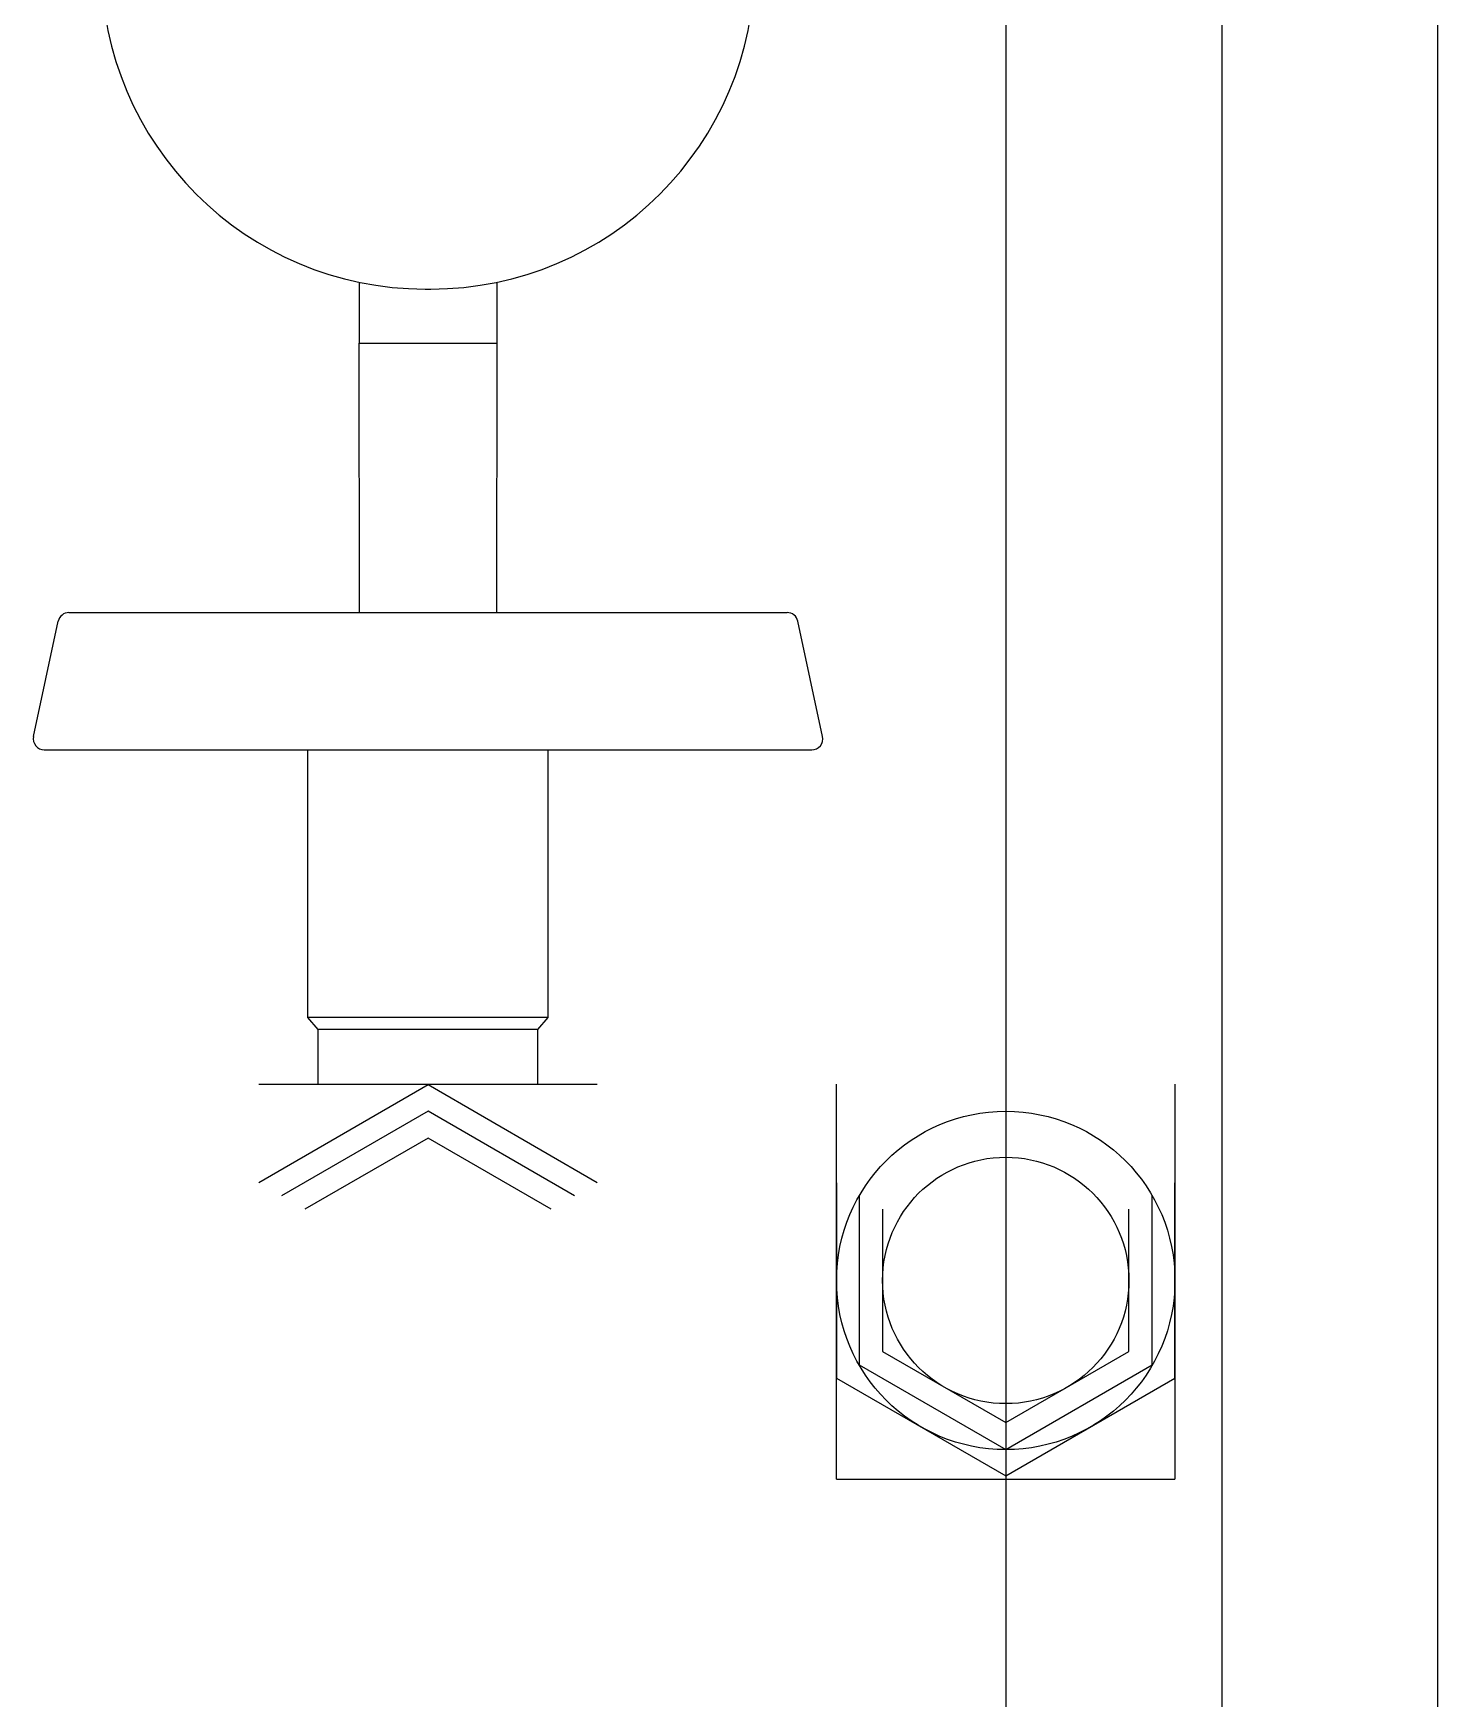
# Model space of a CAD drawing. Extents: x -3080 to 28500, y -1326 to 31609.
# Drawn here: x 2548.73 to 2561.74, y 26334.04 to 26349.46 of the extents above; entities that cross this region are included whole.
import ezdxf

# ---------------------------------------------------------------- set-up
doc = ezdxf.new("R2010")
doc.units = 0
doc.header["$LTSCALE"] = 100
for name, color, linetype in [('0-xref', 8, 'Continuous'), ('188K-SM-07-F10-MECH-CR PIPE-Y2257103$0$AP6B-SM-08-FNN-340-A(13)_Ver1$0$18P2-SM-08-FNN-320-A(5)-20190426-JEN$0$18P2-SM-08-FNN-320-A(5)-20190318-JEN$0$SM-08-FNN-300-A(5)-JEN$0$15P6-SM-08-FNN-320-A(10)-UIS-TCM$0$15P6-SM-08-FNN-00-(@10)170308-MIC$0$0-CDS', 140, 'Continuous'), ('188K-SM-07-F10-MECH-CR PIPE-Y2257103$0$AP7P1-SM-08-FNN-120-A(4)-SMP$0$15P6-SM-08-FNN-320-A(10)-UIS-TCM$0$15P6-SM-08-FNN-00-(@10)170308-MIC$0$0-CDS', 140, 'Continuous')]:
    doc.layers.add(name, color=color, linetype=linetype)

# ---------------------------------------------------------------- blocks, each defined once
blk = doc.blocks.new('188K-SM-07-F10-MECH-CR PIPE-Y2257103$0$CDS-WET')
at = {"layer": '188K-SM-07-F10-MECH-CR PIPE-Y2257103$0$AP6B-SM-08-FNN-340-A(13)_Ver1$0$18P2-SM-08-FNN-320-A(5)-20190426-JEN$0$18P2-SM-08-FNN-320-A(5)-20190318-JEN$0$SM-08-FNN-300-A(5)-JEN$0$15P6-SM-08-FNN-320-A(10)-UIS-TCM$0$15P6-SM-08-FNN-00-(@10)170308-MIC$0$0-CDS', "ltscale": 0.1}
blk.add_line((2559.74, -72855.477), (2559.74, -73013.977), dxfattribs=at)
blk.add_lwpolyline([(2557.74, -73013.977), (2561.74, -73013.977), (2561.74, -72855.477), (2557.74, -72855.477)], close=True, dxfattribs=at)
at = {"layer": '188K-SM-07-F10-MECH-CR PIPE-Y2257103$0$AP7P1-SM-08-FNN-120-A(4)-SMP$0$15P6-SM-08-FNN-320-A(10)-UIS-TCM$0$15P6-SM-08-FNN-00-(@10)170308-MIC$0$0-CDS', "ltscale": 0.1}
for p, q in [((2557.74, -72979.054), (2557.74, -72999.547)), ((2551.752, -72987.608), (2551.752, -72988.171)), ((2552.365, -72987.671), (2552.415, -72987.671)), ((2553.028, -72987.608), (2553.028, -72988.171)), ((2551.752, -72988.171), (2553.028, -72988.171)), ((2551.755, -72990.667, 2.769), (2551.752, -72988.171, 2.769)), ((2551.752, -72988.171, 2.769), (2553.028, -72988.171, 2.769)), ((2553.028, -72988.171, 2.769), (2553.025, -72990.667, 2.769)), ((2549.065, -72990.667, 2.769), (2555.715, -72990.667, 2.769)), ((2548.737, -72991.815, 2.769), (2548.965, -72990.748, 2.769)), ((2556.043, -72991.815, 2.769), (2555.815, -72990.748, 2.769)), ((2548.836, -72991.937, 2.769), (2555.944, -72991.937, 2.769)), ((2551.277, -72994.418, 2.769), (2551.277, -72991.937, 2.769)), ((2553.503, -72994.418, 2.769), (2553.503, -72991.937, 2.769)), ((2551.374, -72994.527, 2.769), (2551.277, -72994.418, 2.769)), ((2553.503, -72994.418, 2.769), (2551.277, -72994.418, 2.769)), ((2551.374, -72995.035, 2.769), (2551.374, -72994.527, 2.769)), ((2553.406, -72994.527, 2.769), (2551.374, -72994.527, 2.769)), ((2553.406, -72994.527, 2.769), (2553.503, -72994.418, 2.769)), ((2553.406, -72995.035, 2.769), (2553.406, -72994.527, 2.769)), ((2550.823, -72995.035, 2.769), (2553.957, -72995.035, 2.769)), ((2552.39, -72995.042, 2.769), (2550.823, -72995.947, 2.769)), ((2553.957, -72995.947, 2.769), (2552.39, -72995.042, 2.769)), ((2556.173, -72998.692, 2.769), (2556.173, -72995.035, 2.769)), ((2559.307, -72995.035, 2.769), (2559.307, -72998.692, 2.769)), ((2552.39, -72995.285, 2.769), (2551.033, -72996.068, 2.769)), ((2553.747, -72996.068, 2.769), (2552.39, -72995.285, 2.769)), ((2552.39, -72995.534, 2.769), (2551.249, -72996.193, 2.769)), ((2553.531, -72996.193, 2.769), (2552.39, -72995.534, 2.769)), ((2556.173, -72995.947, 2.769), (2556.173, -72997.757, 2.769)), ((2556.383, -72996.068, 2.769), (2556.383, -72997.635, 2.769)), ((2559.097, -72997.635, 2.769), (2559.097, -72996.068, 2.769)), ((2559.307, -72997.757, 2.769), (2559.307, -72995.947, 2.769)), ((2556.599, -72996.193, 2.769), (2556.599, -72997.511, 2.769)), ((2558.881, -72997.511, 2.769), (2558.881, -72996.193, 2.769)), ((2556.599, -72997.511, 2.769), (2557.74, -72998.169, 2.769)), ((2557.74, -72998.169, 2.769), (2558.881, -72997.511, 2.769)), ((2556.173, -72997.757, 2.769), (2557.74, -72998.662, 2.769)), ((2556.383, -72997.635, 2.769), (2557.74, -72998.419, 2.769)), ((2557.74, -72998.419, 2.769), (2559.097, -72997.635, 2.769)), ((2557.74, -72998.662, 2.769), (2559.307, -72997.757, 2.769)), ((2556.173, -72998.692, 2.769), (2559.307, -72998.692, 2.769))]:
    blk.add_line(p, q, dxfattribs=at)
for radius in [1.567, 1.141]:
    blk.add_circle((2557.74, -72996.852, 2.769), radius, dxfattribs=at)
for centre, radius, start, end in [((2552.365, -72984.671), 3, 180, 270), ((2552.415, -72984.671), 3, 270, 0), ((2549.065, -72990.769, 2.769), 0.102, 90, 167.9151), ((2555.715, -72990.769, 2.769), 0.102, 12.0849, 90), ((2548.836, -72991.836, 2.769), 0.102, 167.9151, 270), ((2555.944, -72991.836, 2.769), 0.102, 270, 12.0849)]:
    blk.add_arc(centre, radius, start, end, dxfattribs=at)
blk = doc.blocks.new('188K-SM-07-F10-MECH-CR PIPE-Y2257103')
blk.add_blockref('188K-SM-07-F10-MECH-CR PIPE-Y2257103$0$CDS-WET', (0, 99334.763))

msp = doc.modelspace()

# ---------------------------------------------------------------- block references
at = {"layer": '0-xref'}
msp.add_blockref('188K-SM-07-F10-MECH-CR PIPE-Y2257103', (0, 0), dxfattribs=at)

doc.saveas('drawing.dxf')
